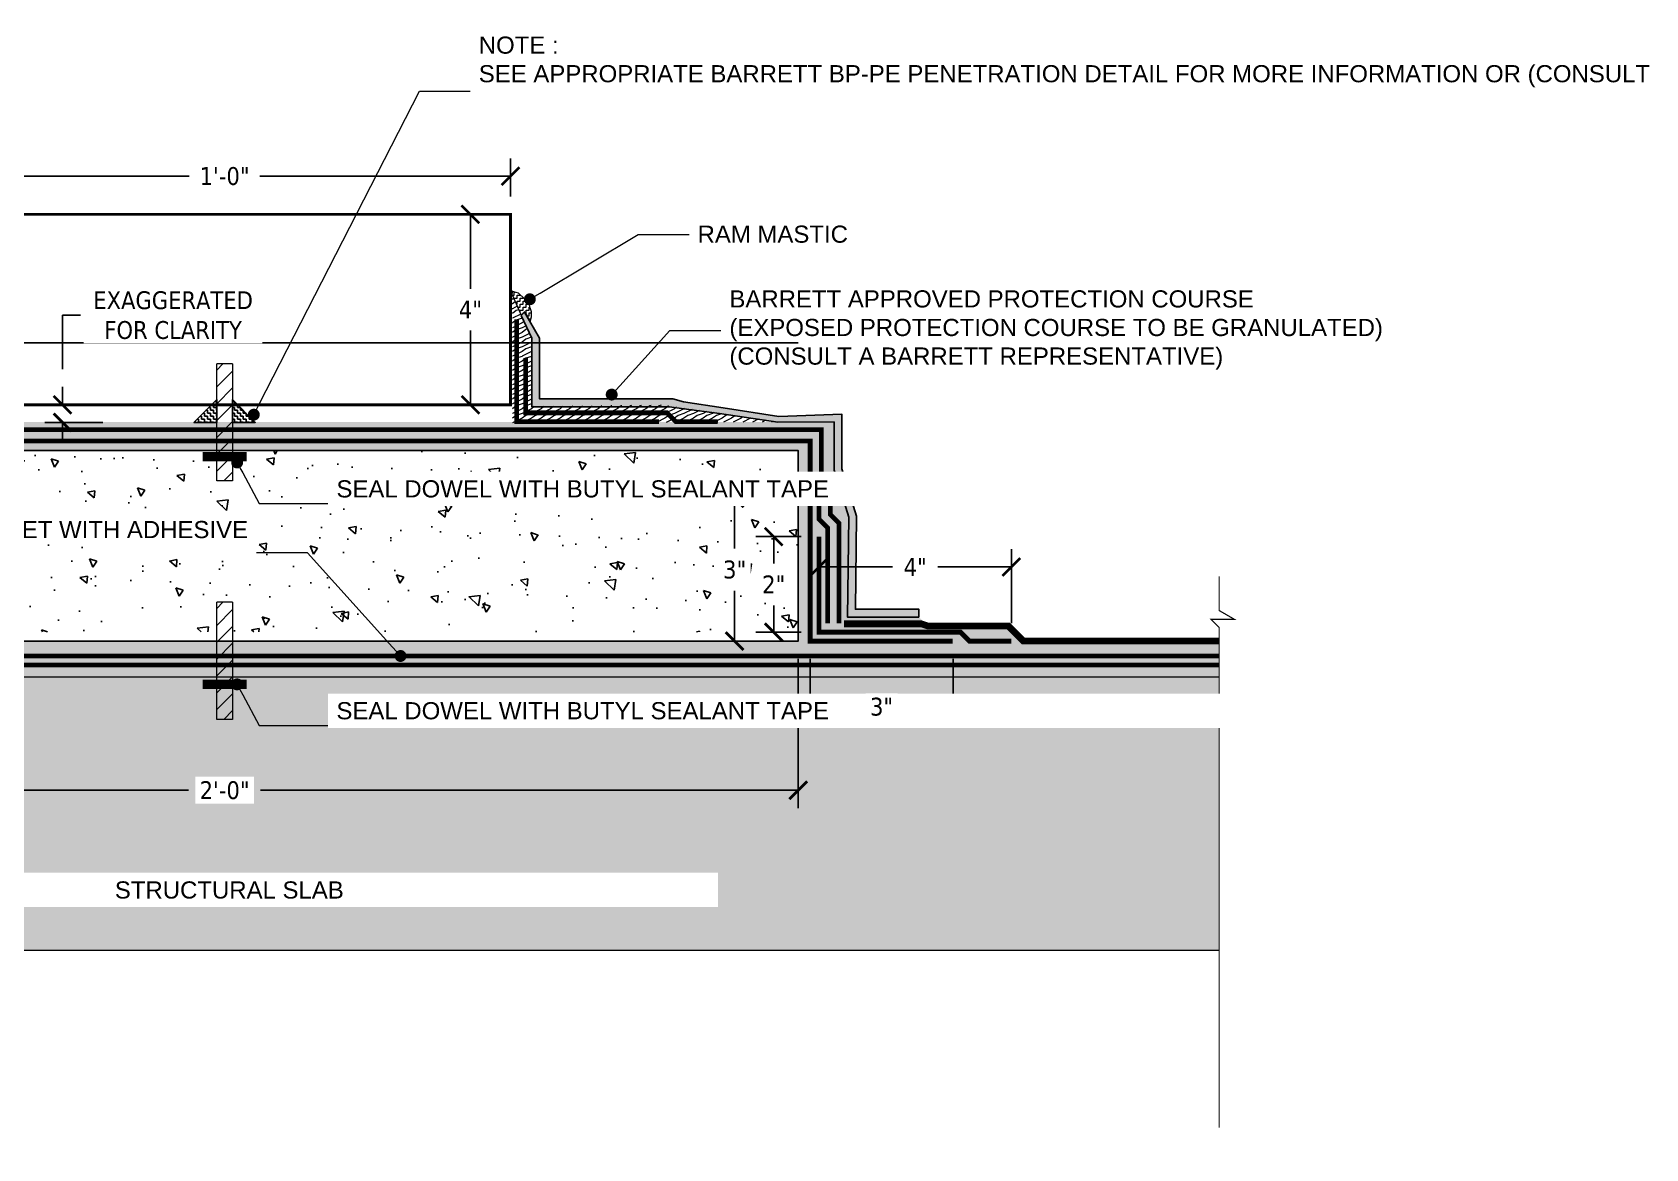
# Model space of a CAD drawing. Header units: inches. Extents: x 0 to 1042, y 0 to 126.
# Drawn here: x 385.27 to 419.14, y 101.81 to 125.25 of the extents above; entities that cross this region are included whole.
import ezdxf
from ezdxf import colors
from ezdxf.entities.mleader import LeaderData, LeaderLine
from ezdxf.math import Vec2, Vec3

# ---------------------------------------------------------------- set-up
doc = ezdxf.new("R2010")
doc.units = ezdxf.units.IN
doc.header["$MEASUREMENT"] = 0
doc.linetypes.add('Dashed - Dense', pattern=[0.8, 0.5, -0.3])
doc.layers.get('Defpoints').update_dxf_attribs({"color": 103})
for name, color, linetype, lineweight in [('BP Mastic', 191, 'Continuous', 0), ('BP Others', 190, 'Continuous', 0), ('BP Primer', 2, 'Continuous', 0), ('BP Text', 20, 'Continuous', 0), ('Dimensions', 20, 'Continuous', 0), ('Others', 190, 'Continuous', 0), ('RAM Black Pearl Sheet', 165, 'Continuous', 0)]:
    doc.layers.add(name, color=color, linetype=linetype, lineweight=lineweight)
doc.layers.add('Fastener', color=94, linetype='Continuous')
doc.layers.add('Protection Course', color=7, linetype='Dashed - Dense', lineweight=0, true_color=0x216123)
doc.styles.add('Annotative', font='tahoma.ttf')
doc.styles.get("Standard").update_dxf_attribs({"font": 'ARIALN.TTF'})
doc.dimstyles.new('Annotative', dxfattribs={"dimscale": 0, "dimtxt": 0.09375, "dimasz": 0.09375, "dimexe": 0.09375, "dimexo": 0.09375, "dimgap": 0.0625, "dimtad": 0, "dimtih": 1, "dimtoh": 1, "dimlfac": -1, "dimzin": 3, "dimdsep": 46, "dimlunit": 4, "dimtxsty": 'Annotative', "dimblk": 'ARCHTICK', "dimcen": 0.09, "dimclrd": 256, "dimclre": 256, "dimclrt": 256, "dimadec": 0, "dimazin": 2, "dimtfac": 1, "dimtix": 1, "dimtofl": 0, "dimtmove": 1, "dimatfit": 1, "dimldrblk": 'CLOSEDBLANK', "dimfxl": 1, "dimtfill": 1, "dimtolj": 1, "dimtzin": 0, "dimarcsym": 0})
pattern_1 = [(140, (-1578.8174, 66.9656), (0.1568803, 1.7931505), [0.1875, -2.0625]), (85, (-1578.8174, 66.9656), (-1.8804803, -0.3468783), [0.15, -1.65]), (190.45144, (-1578.8044, 67.115), (-1.7236, 1.4462721), [0.1593505, -1.7528553]), (136.1842, (-1579.3174, 66.9656), (0.4137982, 2.6681033), [0.28125, -3.09375]), (186.63564, (-1579.283, 67.188), (-2.4352965, 2.336655), [0.239026, -2.6292844]), (81.18416, (-1579.3174, 66.9656), (-2.4352965, 2.336655), [0.225, -2.475]), (111, (-1579.1924, 67.2156), (1.0065472, 1.4922676), [0.1875, -2.0625]), (56, (-1579.1924, 67.2156), (-1.8128751, 0.6082883), [0.15, -1.65]), (161.45144, (-1579.1086, 67.34), (-0.8063279, 2.100556), [0.1593505, -1.7528553]), (127.5, (-1578.81745, 66.9656), (-0.83223463, 0.03039964), [0, -1.63, 0, -1.675, 0, -1.65625]), (97.5, (-1578.81745, 66.9656), (-0.98602928, 0.65767384), [0, -0.955, 0, -1.5925, 0, -0.63125]), (57.5, (-1578.81745, 66.4081), (0.05638718, 1.3345561), [0, -0.625, 0, -1.95, 0, -2.5875]), (47.5, (-1578.8174, 66.1581), (-0.25026246, 1.4579654), [0, -0.8125, 0, -1.295, 0, -1.8375])]
pattern_2 = [(90, (-79.051926, 51.50219), (-0.0625, 0.0625), [0.0625, -0.0625]), (180, (-79.051926, 51.56469), (-0.0625, -0.0625), [0.0625, -0.0625])]

# ---------------------------------------------------------------- blocks, each defined once
blk = doc.blocks.new('_Dot')
at = {"color": 0, "linetype": 'ByBlock', "lineweight": -2}
blk.add_line((-0.5, 0), (-1, 0), dxfattribs=at)
at = {"color": 0, "linetype": 'ByBlock', "const_width": 0.5}
blk.add_lwpolyline([(-0.25, 0, 1), (0.25, 0, 1)], format="xyb", close=True, dxfattribs=at)
blk = doc.blocks.new('_ArchTick')
at = {"color": 0, "linetype": 'ByBlock', "const_width": 0.15}
blk.add_lwpolyline([(-0.5, -0.5), (0.5, 0.5)], dxfattribs=at)
blk = doc.blocks.new('*D23')
at = {"layer": 'Defpoints', "color": 0, "transparency": 16777216}
for p in [(377.262, 112.469), (401.347, 112.469), (401.347, 109.337)]:
    blk.add_point(p, dxfattribs=at)
at = {"layer": 'Dimensions', "lineweight": -2, "transparency": 16777216}
for p, q in [((377.262, 112.094), (377.262, 108.962)), ((401.347, 112.094), (401.347, 108.962)), ((377.262, 109.337), (388.549, 109.337)), ((401.347, 109.337), (390.06, 109.337))]:
    blk.add_line(p, q, dxfattribs=at)
at = {"layer": 'Dimensions', "lineweight": -2, "transparency": 16777216, "xscale": 0.375, "yscale": 0.375, "zscale": 0.375, "rotation": 180}
blk.add_blockref('_ArchTick', (377.262, 109.337), dxfattribs=at)
at = {"layer": 'Dimensions', "lineweight": -2, "transparency": 16777216, "xscale": 0.375, "yscale": 0.375, "zscale": 0.375}
blk.add_blockref('_ArchTick', (401.347, 109.337), dxfattribs=at)
at = {"layer": 'Dimensions', "transparency": 16777216, "insert": (389.305, 109.337), "char_height": 0.375, "attachment_point": 5, "style": 'Annotative', "bg_fill": 3, "box_fill_scale": 1.25, "bg_fill_color": 256, "bg_fill_true_color": 13158600, "bg_fill_transparency": 0}
blk.add_mtext('\\A1;2\'-0"', dxfattribs=at)
blk = doc.blocks.new('_ClosedBlank')
at = {"color": 0, "linetype": 'ByBlock', "lineweight": -2}
for p, q in [((-1, 0.17), (0, 0)), ((-1, 0.17), (-1, -0.17)), ((0, 0), (-1, -0.17))]:
    blk.add_line(p, q, dxfattribs=at)
blk = doc.blocks.new('*D25')
at = {"layer": 'Defpoints', "color": 0, "transparency": 16777216}
for p in [(400.012, 115.469), (401.347, 115.469), (401.347, 112.469)]:
    blk.add_point(p, dxfattribs=at)
at = {"layer": 'Dimensions', "lineweight": -2, "transparency": 16777216}
for p, q in [((400.972, 115.469), (399.637, 115.469)), ((400.012, 115.469), (400.012, 114.415)), ((400.012, 112.469), (400.012, 113.524)), ((400.972, 112.469), (399.637, 112.469))]:
    blk.add_line(p, q, dxfattribs=at)
at = {"layer": 'Dimensions', "lineweight": -2, "transparency": 16777216, "xscale": 0.375, "yscale": 0.375, "zscale": 0.375}
for p, rotation in [((400.012, 115.469), 90), ((400.012, 112.469), 270)]:
    blk.add_blockref('_ArchTick', p, dxfattribs=dict(at, rotation=rotation))
at = {"layer": 'Dimensions', "transparency": 16777216, "insert": (400.012, 113.969), "char_height": 0.375, "attachment_point": 5, "style": 'Annotative', "bg_fill": 3, "box_fill_scale": 1.25, "bg_fill_color": 256, "bg_fill_true_color": 13158600, "bg_fill_transparency": 0}
blk.add_mtext('\\A1;3"', dxfattribs=at)
blk = doc.blocks.new('*D26')
at = {"layer": 'Defpoints', "color": 0, "transparency": 16777216}
for p in [(401.785, 114.663), (400.832, 112.657), (401.785, 112.657)]:
    blk.add_point(p, dxfattribs=at)
at = {"layer": 'Dimensions', "lineweight": -2, "transparency": 16777216}
for p, q in [((401.41, 114.663), (400.457, 114.663)), ((400.832, 114.663), (400.832, 114.102)), ((400.832, 112.657), (400.832, 113.219)), ((401.41, 112.657), (400.457, 112.657))]:
    blk.add_line(p, q, dxfattribs=at)
at = {"layer": 'Dimensions', "lineweight": -2, "transparency": 16777216, "xscale": 0.375, "yscale": 0.375, "zscale": 0.375}
for p, rotation in [((400.832, 114.663), 90), ((400.832, 112.657), 270)]:
    blk.add_blockref('_ArchTick', p, dxfattribs=dict(at, rotation=rotation))
at = {"layer": 'Dimensions', "transparency": 16777216, "insert": (400.832, 113.66), "char_height": 0.375, "attachment_point": 5, "style": 'Annotative', "bg_fill": 3, "box_fill_scale": 1.25, "bg_fill_color": 256, "bg_fill_true_color": 13158600, "bg_fill_transparency": 0}
blk.add_mtext('\\A1;2"', dxfattribs=at)
blk = doc.blocks.new('*D27')
at = {"layer": 'Defpoints', "color": 0, "transparency": 16777216}
for p in [(401.597, 112.469), (404.597, 112.469), (404.597, 111.09)]:
    blk.add_point(p, dxfattribs=at)
at = {"layer": 'Dimensions', "lineweight": -2, "transparency": 16777216}
for p, q in [((401.597, 112.094), (401.597, 110.715)), ((404.597, 112.094), (404.597, 110.715)), ((401.597, 111.09), (402.63, 111.09)), ((404.597, 111.09), (403.565, 111.09))]:
    blk.add_line(p, q, dxfattribs=at)
at = {"layer": 'Dimensions', "lineweight": -2, "transparency": 16777216, "xscale": 0.375, "yscale": 0.375, "zscale": 0.375, "rotation": 180}
blk.add_blockref('_ArchTick', (401.597, 111.09), dxfattribs=at)
at = {"layer": 'Dimensions', "lineweight": -2, "transparency": 16777216, "xscale": 0.375, "yscale": 0.375, "zscale": 0.375}
blk.add_blockref('_ArchTick', (404.597, 111.09), dxfattribs=at)
at = {"layer": 'Dimensions', "transparency": 16777216, "insert": (403.097, 111.09), "char_height": 0.375, "attachment_point": 5, "style": 'Annotative', "bg_fill": 3, "box_fill_scale": 1.25, "bg_fill_color": 256, "bg_fill_true_color": 13158600, "bg_fill_transparency": 0}
blk.add_mtext('\\A1;3"', dxfattribs=at)
blk = doc.blocks.new('*D28')
at = {"layer": 'Defpoints', "color": 0, "transparency": 16777216}
for p in [(405.821, 114.027), (401.785, 112.657), (405.821, 112.469)]:
    blk.add_point(p, dxfattribs=at)
at = {"layer": 'Dimensions', "lineweight": -2, "transparency": 16777216}
for p, q in [((401.785, 113.032), (401.785, 114.402)), ((405.821, 112.844), (405.821, 114.402)), ((401.785, 114.027), (403.328, 114.027)), ((405.821, 114.027), (404.278, 114.027))]:
    blk.add_line(p, q, dxfattribs=at)
at = {"layer": 'Dimensions', "lineweight": -2, "transparency": 16777216, "xscale": 0.375, "yscale": 0.375, "zscale": 0.375, "rotation": 180}
blk.add_blockref('_ArchTick', (401.785, 114.027), dxfattribs=at)
at = {"layer": 'Dimensions', "lineweight": -2, "transparency": 16777216, "xscale": 0.375, "yscale": 0.375, "zscale": 0.375}
blk.add_blockref('_ArchTick', (405.821, 114.027), dxfattribs=at)
at = {"layer": 'Dimensions', "transparency": 16777216, "insert": (403.803, 114.027), "char_height": 0.375, "attachment_point": 5, "style": 'Annotative', "bg_fill": 3, "box_fill_scale": 1.25, "bg_fill_color": 256, "bg_fill_true_color": 13158600, "bg_fill_transparency": 0}
blk.add_mtext('\\A1;4"', dxfattribs=at)
blk = doc.blocks.new('*D30')
at = {"layer": 'Defpoints', "color": 0, "transparency": 16777216}
for p in [(395.305, 122.23), (383.305, 121.43), (395.305, 121.43)]:
    blk.add_point(p, dxfattribs=at)
at = {"layer": 'Dimensions', "lineweight": -2, "transparency": 16777216}
for p, q in [((383.305, 121.805), (383.305, 122.605)), ((395.305, 121.805), (395.305, 122.605)), ((383.305, 122.23), (388.564, 122.23)), ((395.305, 122.23), (390.045, 122.23))]:
    blk.add_line(p, q, dxfattribs=at)
at = {"layer": 'Dimensions', "lineweight": -2, "transparency": 16777216, "xscale": 0.375, "yscale": 0.375, "zscale": 0.375, "rotation": 180}
blk.add_blockref('_ArchTick', (383.305, 122.23), dxfattribs=at)
at = {"layer": 'Dimensions', "lineweight": -2, "transparency": 16777216, "xscale": 0.375, "yscale": 0.375, "zscale": 0.375}
blk.add_blockref('_ArchTick', (395.305, 122.23), dxfattribs=at)
at = {"layer": 'Dimensions', "transparency": 16777216, "insert": (389.305, 122.23), "char_height": 0.375, "attachment_point": 5, "style": 'Annotative', "bg_fill": 3, "box_fill_scale": 1.25, "bg_fill_color": 256, "bg_fill_true_color": 13158600, "bg_fill_transparency": 0}
blk.add_mtext('\\A1;1\'-0"', dxfattribs=at)
blk = doc.blocks.new('*D31')
at = {"layer": 'Defpoints', "color": 0, "transparency": 16777216}
for p in [(395.305, 121.43), (394.465, 117.43), (395.305, 117.43)]:
    blk.add_point(p, dxfattribs=at)
at = {"layer": 'Dimensions', "lineweight": -2, "transparency": 16777216}
for p, q in [((394.93, 121.43), (394.09, 121.43)), ((394.465, 121.43), (394.465, 119.867)), ((394.465, 117.43), (394.465, 118.992)), ((394.93, 117.43), (394.09, 117.43))]:
    blk.add_line(p, q, dxfattribs=at)
at = {"layer": 'Dimensions', "lineweight": -2, "transparency": 16777216, "xscale": 0.375, "yscale": 0.375, "zscale": 0.375}
for p, rotation in [((394.465, 121.43), 90), ((394.465, 117.43), 270)]:
    blk.add_blockref('_ArchTick', p, dxfattribs=dict(at, rotation=rotation))
at = {"layer": 'Dimensions', "transparency": 16777216, "insert": (394.465, 119.43), "char_height": 0.375, "attachment_point": 5, "style": 'Annotative', "bg_fill": 3, "box_fill_scale": 1.25, "bg_fill_color": 256, "bg_fill_true_color": 13158600, "bg_fill_transparency": 0}
blk.add_mtext('\\A1;4"', dxfattribs=at)
blk = doc.blocks.new('*D32')
at = {"layer": 'Defpoints', "color": 0, "transparency": 16777216}
for p in [(385.903, 117.43), (387.122, 117.43), (387.122, 117.062)]:
    blk.add_point(p, dxfattribs=at)
at = {"layer": 'Dimensions', "lineweight": -2, "transparency": 16777216}
for p, q in [((386.278, 119.31), (385.903, 119.31)), ((385.903, 119.31), (385.903, 118.18)), ((385.903, 117.43), (385.903, 117.805)), ((386.747, 117.43), (385.528, 117.43)), ((386.747, 117.062), (385.528, 117.062)), ((385.903, 117.062), (385.903, 116.687))]:
    blk.add_line(p, q, dxfattribs=at)
at = {"layer": 'Dimensions', "lineweight": -2, "transparency": 16777216, "xscale": 0.375, "yscale": 0.375, "zscale": 0.375}
for p, rotation in [((385.903, 117.43), 270), ((385.903, 117.062), 90)]:
    blk.add_blockref('_ArchTick', p, dxfattribs=dict(at, rotation=rotation))
at = {"layer": 'Dimensions', "transparency": 16777216, "insert": (388.224, 119.31), "char_height": 0.375, "width": 3.56242, "attachment_point": 5, "style": 'Annotative', "bg_fill": 3, "box_fill_scale": 1.25, "bg_fill_color": 256, "bg_fill_true_color": 13158600, "bg_fill_transparency": 0}
blk.add_mtext('\\A1;EXAGGERATED FOR CLARITY', dxfattribs=at)

msp = doc.modelspace()

# ---------------------------------------------------------------- hatches: boundary and pattern name
at = {"layer": 'BP Others', "linetype": 'Continuous', "lineweight": -2}
h = msp.add_hatch(dxfattribs=at)
h.set_pattern_fill('AR-CONC', color=256, scale=0.25, angle=90, style=0)
h.set_pattern_definition(pattern_1)
h.paths.add_polyline_path([(401.347, 116.469), (377.262, 116.469), (377.262, 112.663), (379.918, 112.663), (379.918, 113.286), (380.25, 113.286), (380.25, 112.663), (401.347, 112.663)])
h = msp.add_hatch(dxfattribs=at)
h.set_pattern_fill('AR-CONC', color=256, scale=0.25, angle=90, style=0)
h.set_pattern_definition(pattern_1)
h.paths.add_polyline_path([(377.145, 107.868), (382.945, 107.868), (382.945, 108.468), (377.145, 108.468)], flags=16)
h.paths.add_polyline_path([(410.184, 105.975), (410.184, 111.719), (380.25, 111.719), (380.25, 110.827), (379.918, 110.827), (379.918, 111.719), (368.425, 111.719), (368.425, 105.975)])
at = {"layer": 'BP Primer'}
h = msp.add_hatch(dxfattribs=at)
h.set_pattern_fill('WOOD6', color=6, scale=0.2, pattern_type=2)
h.set_pattern_definition([(216.8699, (-78.971926, 51.80806), (0.5999999836, 0.4000000247), [0.1, -0.9]), (206.5651, (-78.85193, 51.74806), (-0.199999832, -0.200000262), [0.2236068, -0.2236068]), (198.4349, (-78.851926, 51.64806), (-0.400000087, -0.199999681), [0.1264912, -0.5059644])])
h.paths.add_polyline_path([(400.916, 117.069), (398.527, 117.422), (395.752, 117.391), (395.752, 118.835), (395.345, 119.72), (395.347, 117.049)])
h = msp.add_hatch(dxfattribs=at)
h.set_pattern_fill('WOOD6', color=6, scale=0.2, pattern_type=2)
h.set_pattern_definition([(216.8699, (-1578.73745, 127.165605), (0.5999999836, 0.40000002465), [0.1, -0.9]), (206.5651, (-1578.61745, 127.105605), (-0.1999998316, -0.200000262), [0.2236068, -0.2236068]), (198.4349, (-1578.61745, 127.005605), (-0.400000087, -0.1999996806), [0.1264912, -0.5059644])])
h.paths.add_polyline_path([(376.191, 112.969), (374.726, 112.969), (374.538, 112.782), (372.602, 112.782), (372.29, 112.469), (368.425, 112.469), (368.425, 111.719), (410.184, 111.719), (410.184, 112.469), (406.027, 112.469), (405.714, 112.782), (404.071, 112.782), (403.883, 112.969), (402.379, 112.969), (402.414, 115.017), (402.098, 116.062), (402.098, 117.068), (376.492, 117.068), (376.49, 116.006), (376.223, 115.047)])
h.paths.add_polyline_path([(377.262, 116.469), (401.347, 116.469), (401.347, 112.469), (377.262, 112.469)], flags=16)
at = {"layer": 'Fastener'}
h = msp.add_hatch(dxfattribs=at)
h.set_pattern_fill('ZIGZAG', color=3, scale=0.5, angle=90)
h.set_pattern_definition(pattern_2)
h.paths.add_polyline_path([(389.139, 117.54), (388.662, 117.062), (389.139, 117.062)])
h = msp.add_hatch(dxfattribs=at)
h.set_pattern_fill('ZIGZAG', color=3, scale=0.5, angle=90)
h.set_pattern_definition(pattern_2)
h.paths.add_polyline_path([(389.47, 117.54), (389.948, 117.062), (389.47, 117.062)])
at = {"layer": 'Others'}
h = msp.add_hatch(dxfattribs=at)
h.set_pattern_fill('ANSI31', color=256, scale=2)
h.set_pattern_definition([(45, (326.8222, 101.80488), (-0.1767767, 0.1767767), [])])
h.paths.add_polyline_path([(389.47, 118.292), (389.139, 118.292), (389.139, 115.833), (389.47, 115.833)])
h = msp.add_hatch(dxfattribs=at)
h.set_pattern_fill('ANSI31', color=256, scale=2)
h.set_pattern_definition([(45, (326.8222, 96.79888), (-0.1767767, 0.1767767), [])])
h.paths.add_polyline_path([(389.47, 113.286), (389.139, 113.286), (389.139, 110.827), (389.47, 110.827)])
at = {"layer": 'Protection Course'}
h = msp.add_hatch(dxfattribs=at)
h.set_pattern_fill('ZIGZAG', color=256, scale=0.5)
h.set_pattern_definition([(0, (-79.051926, 51.60806), (0.0625, 0.0625), [0.0625, -0.0625]), (90, (-78.989426, 51.60806), (-0.0625, 0.0625), [0.0625, -0.0625])])
h.paths.add_polyline_path([(395.718, 119.174), (395.745, 119.274), (395.745, 119.38), (395.721, 119.469), (395.699, 119.553), (395.598, 119.653), (395.475, 119.776), (395.375, 119.803), (395.339, 119.813), (395.337, 119.723), (395.349, 119.723), (395.534, 119.313), (395.607, 119.386)])

# ---------------------------------------------------------------- linework, layer by layer
at = {"const_width": 0.025}
msp.add_lwpolyline([(410.184, 113.827), (410.184, 113.111), (410.504, 112.926), (410.013, 112.926), (410.184, 112.755), (410.184, 102.251)], dxfattribs=at)
at = {"layer": 'BP Mastic', "const_width": 0.2}
for points in [[(388.844, 116.342), (389.765, 116.342)], [(388.844, 111.561), (389.765, 111.561)]]:
    msp.add_lwpolyline(points, dxfattribs=at)
at = {"layer": 'Defpoints'}
msp.add_lwpolyline([(377.262, 118.73), (401.347, 118.73)], dxfattribs=at)
at = {"layer": 'Defpoints', "color": 6}
msp.add_lwpolyline([(399.659, 117.074), (398.779, 117.074), (398.592, 117.262), (395.623, 117.262), (395.623, 118.416)], dxfattribs=at)
at = {"layer": 'Defpoints'}
msp.add_lwpolyline([(377.262, 116.469), (401.347, 116.469), (401.347, 112.469), (377.262, 112.469)], close=True, dxfattribs=at)
at = {"layer": 'Fastener'}
for points in [[(389.139, 117.54), (388.662, 117.062), (389.139, 117.062), (389.139, 117.54)], [(389.47, 117.54), (389.948, 117.062), (389.47, 117.062), (389.47, 117.54)]]:
    msp.add_lwpolyline(points, dxfattribs=at)
at = {"layer": 'Others'}
for p, q in [((389.139, 115.833), (389.139, 118.292)), ((389.47, 118.292), (389.139, 118.292)), ((377.262, 116.469), (401.347, 116.469)), ((401.347, 112.469), (401.347, 116.469)), ((389.47, 115.833), (389.139, 115.833)), ((389.139, 110.827), (389.139, 113.286)), ((389.47, 113.286), (389.139, 113.286)), ((389.47, 110.827), (389.139, 110.827))]:
    msp.add_line(p, q, dxfattribs=at)
at = {"layer": 'Others', "const_width": 0.06}
msp.add_lwpolyline([(395.305, 117.43), (383.305, 117.43), (383.305, 121.43), (395.305, 121.43)], close=True, dxfattribs=at)
at = {"layer": 'Others'}
for points in [[(389.47, 118.292), (389.47, 115.833)], [(389.47, 113.286), (389.47, 110.827)], [(380.25, 112.469), (401.347, 112.469)], [(368.425, 111.719), (410.184, 111.719)], [(410.184, 105.975), (368.425, 105.975)]]:
    msp.add_lwpolyline(points, dxfattribs=at)
at = {"layer": 'Protection Course'}
msp.add_lwpolyline([(395.718, 119.174), (395.745, 119.274), (395.745, 119.38), (395.721, 119.469), (395.699, 119.553), (395.598, 119.653), (395.475, 119.776), (395.375, 119.803), (395.339, 119.813), (395.337, 119.723), (395.349, 119.723), (395.534, 119.313), (395.607, 119.386)], close=True, dxfattribs=at)
at = {"layer": 'RAM Black Pearl Sheet', "const_width": 0.1}
for points in [[(398.425, 117.074), (395.435, 117.074), (395.435, 119.222)], [(399.659, 117.074), (398.779, 117.074), (398.592, 117.262), (395.623, 117.262), (395.623, 118.416)], [(404.587, 112.469), (401.597, 112.469), (401.597, 115.469)], [(405.821, 112.469), (404.941, 112.469), (404.754, 112.657), (401.785, 112.657), (401.785, 114.663)], [(368.425, 112.157), (410.184, 112.157)], [(368.425, 111.969), (410.184, 111.969)]]:
    msp.add_lwpolyline(points, dxfattribs=at)

# ---------------------------------------------------------------- leaders
at = {"layer": 'BP Text'}
ml = msp.add_multileader_mtext('Standard', dxfattribs=at)
ml.set_content('{\\fArial|b0|i0|c0|p34;BARRETT APPROVED PROTECTION COURSE \\P(EXPOSED PROTECTION COURSE TO BE GRANULATED)\\P(CONSULT A BARRETT REPRESENTATIVE)}', color=256)
ml.set_leader_properties(color=256, lineweight=0)
ml.set_arrow_properties(name='DOT')
ml.build(insert=Vec2(0, 0))
ml.multileader.update_dxf_attribs({"text_left_attachment_type": 2, "text_right_attachment_type": 2, "dogleg_length": 0.36, "arrow_head_size": 0.25, "scale": 4})
ctx = ml.context
ctx.base_point, ctx.scale, ctx.char_height, ctx.arrow_head_size, ctx.landing_gap_size, ctx.plane_origin = Vec3(399.722, 118.992), 4, 0.36, 0.25, 0.18, Vec3(355.34, 162.421)
ctx.left_attachment, ctx.right_attachment = 2, 2
notes = []
notes.append((ctx, [(0, (1, 1, 0), (398.654, 118.992), (1, 0), 1.068, [(0, [(397.431, 117.645)], 0, [])])]))
ctx.mtext.insert, ctx.mtext.width, ctx.mtext.flow_direction = Vec3(399.902, 119.834), 13.72856, 5
for ctx, leaders in notes:
    for number, flags, end, landing, length, lines in leaders:
        leader = LeaderData()
        leader.index, (leader.has_last_leader_line, leader.has_dogleg_vector, leader.attachment_direction) = number, flags
        leader.last_leader_point, leader.dogleg_vector, leader.dogleg_length = Vec3(end), Vec3(landing), length
        for number, points, colour, breaks in lines:
            line = LeaderLine()
            line.index, line.vertices, line.color, line.breaks = number, Vec3.list(points), colors.encode_raw_color(colour), breaks
            leader.lines.append(line)
        ctx.leaders.append(leader)

# ---------------------------------------------------------------- next in the draw order: dimensions: what is measured, and where the dimension line sits
at = {"layer": 'Dimensions'}
dim = msp.add_linear_dim(base=(401.3473, 109.3371), p1=(377.2618, 112.4694), p2=(401.3473, 112.4694), dimstyle='Annotative', dxfattribs=at)
dim.commit()
dim.dimension.update_dxf_attribs({"geometry": '*D23', "text_midpoint": (389.3045, 109.3371)})

# ---------------------------------------------------------------- next in the draw order: leaders
at = {"layer": 'BP Text'}
ml = msp.add_multileader_mtext('Standard', dxfattribs=at)
ml.set_content('\\A1;{\\fArial|b0|i0|c0|p34;STRUCTURAL SLAB}', color=256)
ml.set_leader_properties(color=256, lineweight=0)
ml.set_arrow_properties(name='DOT')
ml.build(insert=Vec2(0, 0))
ml.multileader.update_dxf_attribs({"text_left_attachment_type": 2, "text_right_attachment_type": 2, "dogleg_length": 0.36, "arrow_head_size": 0.25, "scale": 4})
ctx = ml.context
ctx.base_point, ctx.scale, ctx.char_height, ctx.arrow_head_size, ctx.landing_gap_size, ctx.plane_origin = Vec3(386.845, 107.238), 4, 0.36, 0.25, 0.18, Vec3(391.158, 111.997)
ctx.left_attachment, ctx.right_attachment, ctx.text_align_type = 2, 2, 1
notes = []
notes.append((ctx, [(0, (0, 0, 0), (0, 0), (1, 0), 1, [])]))
ctx.mtext.insert, ctx.mtext.width, ctx.mtext.defined_height, ctx.mtext.alignment, ctx.mtext.flow_direction = Vec3(389.404, 107.425), 5.04012, 0.468, 2, 5
ctx.mtext.has_bg_fill, ctx.mtext.bg_color, ctx.mtext.bg_scale_factor, ctx.mtext.bg_transparency, ctx.mtext.use_window_bg_color = 1, -1027028792, 1.5, 0, 1
for ctx, leaders in notes:
    for number, flags, end, landing, length, lines in leaders:
        leader = LeaderData()
        leader.index, (leader.has_last_leader_line, leader.has_dogleg_vector, leader.attachment_direction) = number, flags
        leader.last_leader_point, leader.dogleg_vector, leader.dogleg_length = Vec3(end), Vec3(landing), length
        for number, points, colour, breaks in lines:
            line = LeaderLine()
            line.index, line.vertices, line.color, line.breaks = number, Vec3.list(points), colors.encode_raw_color(colour), breaks
            leader.lines.append(line)
        ctx.leaders.append(leader)

# ---------------------------------------------------------------- next in the draw order: dimensions: what is measured, and where the dimension line sits
at = {"layer": 'Dimensions'}
dim = msp.add_linear_dim(base=(400.012, 115.469), p1=(401.347, 112.469), p2=(401.347, 115.469), angle=90, dimstyle='Annotative', dxfattribs=at)
dim.commit()
dim.dimension.update_dxf_attribs({"geometry": '*D25', "text_midpoint": (400.012, 113.969)})

# ---------------------------------------------------------------- next in the draw order: dimensions: what is measured, and where the dimension line sits
dim = msp.add_linear_dim(base=(400.832, 112.657), p1=(401.785, 114.663), p2=(401.785, 112.657), angle=90, dimstyle='Annotative', dxfattribs=at)
dim.commit()
dim.dimension.update_dxf_attribs({"geometry": '*D26', "text_midpoint": (400.832, 113.66)})

# ---------------------------------------------------------------- next in the draw order: dimensions: what is measured, and where the dimension line sits
dim = msp.add_linear_dim(base=(404.597, 111.09), p1=(401.597, 112.469), p2=(404.597, 112.469), dimstyle='Annotative', dxfattribs=at)
dim.commit()
dim.dimension.update_dxf_attribs({"geometry": '*D27', "text_midpoint": (403.097, 111.09)})

# ---------------------------------------------------------------- next in the draw order: dimensions: what is measured, and where the dimension line sits
dim = msp.add_linear_dim(base=(405.821, 114.027), p1=(401.785, 112.657), p2=(405.821, 112.469), dimstyle='Annotative', dxfattribs=at)
dim.commit()
dim.dimension.update_dxf_attribs({"geometry": '*D28', "text_midpoint": (403.803, 114.027)})

# ---------------------------------------------------------------- next in the draw order: leaders
at = {"layer": 'BP Text'}
ml = msp.add_multileader_mtext('Standard', dxfattribs=at)
ml.set_content('{\\fArial|b0|i0|c0|p34;SEAL DOWEL WITH BUTYL SEALANT TAPE}', color=256)
ml.set_leader_properties(color=256, lineweight=0)
ml.set_arrow_properties(name='DOT')
ml.build(insert=Vec2(0, 0))
ml.multileader.update_dxf_attribs({"text_left_attachment_type": 2, "text_right_attachment_type": 2, "dogleg_length": 0.36, "arrow_head_size": 0.25, "scale": 4})
ctx = ml.context
ctx.base_point, ctx.scale, ctx.char_height, ctx.arrow_head_size, ctx.landing_gap_size, ctx.plane_origin = Vec3(391.473, 110.699), 4, 0.36, 0.25, 0.18, Vec3(342.133, 157)
ctx.left_attachment, ctx.right_attachment = 2, 2
notes = []
notes.append((ctx, [(0, (1, 1, 0), (390.033, 110.699), (1, 0), 1.44, [(0, [(389.568, 111.561)], 0, [])])]))
ctx.mtext.insert, ctx.mtext.width, ctx.mtext.flow_direction = Vec3(391.653, 111.188), 6.57713, 5
ctx.mtext.has_bg_fill, ctx.mtext.bg_color, ctx.mtext.bg_scale_factor, ctx.mtext.bg_transparency, ctx.mtext.use_window_bg_color = 1, -1027028792, 1.5, 0, 1
for ctx, leaders in notes:
    for number, flags, end, landing, length, lines in leaders:
        leader = LeaderData()
        leader.index, (leader.has_last_leader_line, leader.has_dogleg_vector, leader.attachment_direction) = number, flags
        leader.last_leader_point, leader.dogleg_vector, leader.dogleg_length = Vec3(end), Vec3(landing), length
        for number, points, colour, breaks in lines:
            line = LeaderLine()
            line.index, line.vertices, line.color, line.breaks = number, Vec3.list(points), colors.encode_raw_color(colour), breaks
            leader.lines.append(line)
        ctx.leaders.append(leader)

# ---------------------------------------------------------------- next in the draw order: hatches: boundary and pattern name
at = {"layer": 'Protection Course'}
h = msp.add_hatch(dxfattribs=at)
h.set_pattern_fill('GRAVEL', color=256, scale=0.3, angle=180)
h.set_pattern_definition([(48.0127875, (-79.267926, 51.308061), (2.4, 2.7), [0.0403608, -3.99572641]), (4.9697407, (-79.240926, 51.338061), (-3.6, -0.3), [0.0692604, -6.85677743]), (312.510447, (-79.171926, 51.344061), (-3, 3.3), [0.0488364, -4.83480978]), (87.273689, (-79.054926, 51.419061), (-0.3, -6), [0.0630714, -6.24406741]), (112.8336542, (-79.051926, 51.482061), (1.5, -3.6), [0.0618465, -6.12281194]), (177.273689, (-79.075926, 51.539061), (6, -0.3), [0.0630714, -6.24406741]), (217.6942405, (-79.138926, 51.542061), (3.9, 3), [0.0834087, -8.25745456]), (252.2553284, (-79.204926, 51.491061), (-2.1, -6.6), [0.0787464, -7.79589645]), (301.4295656, (-79.228926, 51.416061), (2.4, -3.9), [0.063285, -6.26522193]), (355.2363583, (-79.195926, 51.362061), (-3.3, 0.3), [0.0722496, -3.54022877]), (42.3974378, (-79.123926, 51.3560615), (3.6, 3.3), [0.0934344, -9.2500125]), (318.814075, (-79.351926, 51.422061), (2.1, -1.8), [0.0318903, -3.15715344]), (351.4692344, (-79.327926, 51.401061), (-3.9, 0.6), [0.0606711, -6.00645342]), (45, (-79.26793, 51.39206), (7e-17, 0.3), [0.0424263, -0.38183777]), (23.1985905, (-79.246926, 51.35606), (-1.5, -0.6), [0.0228474, -2.26188453]), (111.80141, (-79.225926, 51.36506), (0.3, -0.9), [0.0323109, -1.58323854]), (210.963757, (-79.237926, 51.39506), (-0.9, -0.6), [0.0524787, -1.69680687]), (341.565051, (-79.28293, 51.36806), (-0.6, 0.3), [0.0379473, -0.910736]), (196.3895403, (-79.051926, 51.365061), (-3, -0.9), [0.05316, -5.26285354]), (250.346176, (-79.102926, 51.350061), (1.2, 3.3), [0.0445983, -4.41522232]), (113.1985905, (-79.282926, 51.30806), (0.6, -1.5), [0.0456945, -2.23903743]), (163.6104597, (-79.300926, 51.350061), (3, -0.9), [0.05316, -5.26285354]), (159.443955, (-79.051926, 51.55106), (1.5, -0.6), [0.051264, -2.51193712]), (114.7751406, (-79.099926, 51.569061), (1.5, -3.3), [0.0429534, -4.25239292]), (246.8014095, (-79.285926, 51.60806), (-0.6, -1.5), [0.0456945, -2.23903743]), (197.3540246, (-79.303926, 51.566061), (3.9, 1.2), [0.0502893, -4.97862708]), (249.443955, (-79.138926, 51.60806), (0.6, 1.5), [0.025632, -2.53756912]), (281.309932, (-79.267926, 51.60806), (0.3, -1.2), [0.015297, -1.51440885]), (345.963757, (-79.264926, 51.59306), (-0.9, 0.3), [0.0618465, -1.17508519]), (6.009006, (-79.204926, 51.578061), (-3, -0.3), [0.057315, -5.67417695]), (123.690068, (-79.23793, 51.42206), (0.3, -0.6), [0.0432666, -1.03839878]), (173.1572266, (-79.261926, 51.458061), (-5.1, 0.6), [0.0755382, -7.47826879]), (240.945396, (-79.336926, 51.467061), (1.2, 2.1), [0.0308868, -3.05780224]), (270, (-79.35193, 51.44006), (0.3, -0.3), [0.018, -0.282]), (300.256437, (-79.198926, 51.569061), (-1.2, 2.1), [0.0416772, -4.126056]), (228.0127875, (-79.177926, 51.533061), (-2.4, -2.7), [0.0807216, -3.95536561]), (180, (-79.23193, 51.47306), (-0.3, -0.3), [0.078, -0.222]), (145.3048465, (-79.309926, 51.473061), (-3, 2.1), [0.0474342, -4.69598229]), (74.054604, (-79.348926, 51.50006), (0.3, 1.2), [0.0436806, -2.14035237]), (27.6459754, (-79.336926, 51.542061), (5.7, 3), [0.0711195, -7.04084225]), (355.4260787, (-79.273926, 51.575061), (3.9, -0.3), [0.0752397, -7.44872202])])
h.paths.add_polyline_path([(403.88, 112.975), (403.88, 113.139), (402.548, 113.139), (402.571, 115.093), (402.264, 116.086), (402.262, 117.235), (400.938, 117.185), (399.772, 117.368), (398.935, 117.496), (398.714, 117.555), (395.916, 117.555), (395.916, 118.83), (395.602, 119.374), (395.534, 119.306), (395.752, 118.83), (395.752, 117.391), (398.645, 117.391), (398.944, 117.349), (399.695, 117.25), (400.922, 117.069), (402.098, 117.07), (402.099, 116.061), (402.406, 115.069), (402.381, 112.975)])

# ---------------------------------------------------------------- next in the draw order: linework, layer by layer
at = {"layer": 'Fastener'}
msp.add_lwpolyline([(403.88, 112.975), (403.88, 113.139), (402.548, 113.139), (402.571, 115.093), (402.264, 116.086), (402.262, 117.235), (400.938, 117.185), (399.772, 117.368), (398.935, 117.496), (398.714, 117.555), (395.916, 117.555), (395.916, 118.83), (395.602, 119.374), (395.534, 119.306), (395.752, 118.83), (395.752, 117.391), (398.645, 117.391), (398.944, 117.349), (399.695, 117.25), (400.922, 117.069), (402.098, 117.07), (402.099, 116.061), (402.406, 115.069), (402.381, 112.975)], close=True, dxfattribs=at)
at = {"layer": 'Protection Course', "linetype": 'ByBlock', "ltscale": 0.2, "const_width": 0.141}
msp.add_lwpolyline([(410.184, 112.473), (406.071, 112.473), (405.758, 112.786), (404.069, 112.786), (403.93, 112.832), (402.309, 112.832)], dxfattribs=at)
at = {"layer": 'RAM Black Pearl Sheet', "const_width": 0.1}
for points in [[(376.407, 112.845), (376.407, 114.948), (376.587, 115.129), (376.587, 115.645), (376.775, 115.833), (376.775, 116.907), (401.834, 116.907), (401.834, 115.833), (402.022, 115.645), (402.022, 115.129), (402.202, 114.948), (402.202, 112.845)], [(376.644, 112.845), (376.644, 114.85), (376.824, 115.03), (376.824, 115.547), (377.012, 115.735), (377.012, 116.67), (401.597, 116.67), (401.597, 115.735), (401.785, 115.547), (401.785, 115.03), (401.965, 114.85), (401.965, 112.845)]]:
    msp.add_lwpolyline(points, dxfattribs=at)

# ---------------------------------------------------------------- next in the draw order: leaders
at = {"layer": 'BP Text', "color": 190}
ml = msp.add_multileader_mtext('Standard', dxfattribs=at)
ml.set_content('{\\fArial|b0|i0|c0|p34;\\LNOTE\\l :\\PREQIRED/OPTIONAL INSULATION, FILTER FABRIC AND DRAINAGE MAT NOT SHOWN FOR CLARITY.\\P(CONSULT A BARRETT REPRESENTATIVE) }', color=190)
ml.set_leader_properties(color=256, lineweight=0)
ml.set_arrow_properties(name='DOT')
ml.build(insert=Vec2(0, 0))
ml.multileader.update_dxf_attribs({"text_left_attachment_type": 2, "text_right_attachment_type": 2, "dogleg_length": 0.36, "arrow_head_size": 0.25, "scale": 4})
ctx = ml.context
ctx.base_point, ctx.scale, ctx.char_height, ctx.arrow_head_size, ctx.landing_gap_size, ctx.plane_origin = Vec3(354.652, 109.339), 4, 0.36, 0.25, 0.18, Vec3(324.483, 131.839)
ctx.left_attachment, ctx.right_attachment = 2, 2
notes = []
notes.append((ctx, [(0, (0, 0, 0), (0, 0), (1, 0), 1, [])]))
ctx.mtext.insert, ctx.mtext.width, ctx.mtext.flow_direction = Vec3(354.832, 110.485), 12.539, 5
for ctx, leaders in notes:
    for number, flags, end, landing, length, lines in leaders:
        leader = LeaderData()
        leader.index, (leader.has_last_leader_line, leader.has_dogleg_vector, leader.attachment_direction) = number, flags
        leader.last_leader_point, leader.dogleg_vector, leader.dogleg_length = Vec3(end), Vec3(landing), length
        for number, points, colour, breaks in lines:
            line = LeaderLine()
            line.index, line.vertices, line.color, line.breaks = number, Vec3.list(points), colors.encode_raw_color(colour), breaks
            leader.lines.append(line)
        ctx.leaders.append(leader)

# ---------------------------------------------------------------- next in the draw order: leaders
ml = msp.add_multileader_mtext('Standard', dxfattribs=at)
ml.set_content('\\A1;{\\fArial|b0|i0|c0|p34;NOTE : \\PSEE APPROPRIATE BARRETT BP-PE PENETRATION DETAIL FOR MORE INFORMATION OR (CONSULT A BARRETT REPRESENTATIVE)}', color=190)
ml.set_leader_properties(color=256, lineweight=0)
ml.set_arrow_properties(name='DOT')
ml.build(insert=Vec2(0, 0))
ml.multileader.update_dxf_attribs({"has_text_frame": 1, "text_left_attachment_type": 2, "text_right_attachment_type": 2, "dogleg_length": 0.36, "arrow_head_size": 0.25, "scale": 4})
ctx = ml.context
ctx.base_point, ctx.scale, ctx.char_height, ctx.arrow_head_size, ctx.landing_gap_size, ctx.plane_origin = Vec3(394.461, 124.016), 4, 0.36, 0.25, 0.18, Vec3(320.83, 121.923)
ctx.left_attachment, ctx.right_attachment = 2, 2
notes = []
notes.append((ctx, [(0, (1, 1, 0), (393.393, 124.016), (1, 0), 1.068, [(0, [(389.918, 117.223)], 0, [])])]))
ctx.mtext.insert, ctx.mtext.width, ctx.mtext.flow_direction = Vec3(394.641, 125.162), 12.03166, 5
ctx.mtext.has_bg_fill, ctx.mtext.bg_color, ctx.mtext.bg_scale_factor, ctx.mtext.bg_transparency, ctx.mtext.use_window_bg_color = 1, -1073741824, 1.25, 0, 1
at = {"layer": 'BP Text'}
ml = msp.add_multileader_mtext('Standard', dxfattribs=at)
ml.set_content('\\A1;{\\fArial|b0|i0|c0|p34;(2) PLIES BLACK PEARL\\H0.7x;\\S ®^ ;\\fMS Shell Dlg 2|b0|i0|c0|p0;\\H0.95237x; \\fArial|b0|i0|c0|p34;\\H1.50002x;SHEETS UNDER WALL - DO NOT TOP COAT FINAL PLY OF SHEET WITH ADHESIVE}', color=256)
ml.set_leader_properties(color=256, lineweight=0)
ml.set_arrow_properties(name='DOT')
ml.build(insert=Vec2(0, 0))
ml.multileader.update_dxf_attribs({"text_left_attachment_type": 2, "text_right_attachment_type": 2, "dogleg_length": 0.36, "arrow_head_size": 0.25, "scale": 4})
ctx = ml.context
ctx.base_point, ctx.scale, ctx.char_height, ctx.arrow_head_size, ctx.landing_gap_size, ctx.plane_origin = Vec3(380.407, 114.322), 4, 0.36, 0.25, 0.18, Vec3(339.622, 126.412)
ctx.left_attachment, ctx.right_attachment, ctx.text_align_type = 2, 2, 2
notes.append((ctx, [(1, (1, 1, 0), (391.045, 114.322), (-1, 0), 1.068, [(0, [(392.999, 112.157)], 0, [])])]))
ctx.mtext.insert, ctx.mtext.width, ctx.mtext.alignment, ctx.mtext.flow_direction = Vec3(389.797, 115.114), 9.48568, 3, 5
ctx.mtext.has_bg_fill, ctx.mtext.bg_color, ctx.mtext.bg_scale_factor, ctx.mtext.bg_transparency, ctx.mtext.use_window_bg_color = 1, -1073741824, 1.25, 0, 1
for ctx, leaders in notes:
    for number, flags, end, landing, length, lines in leaders:
        leader = LeaderData()
        leader.index, (leader.has_last_leader_line, leader.has_dogleg_vector, leader.attachment_direction) = number, flags
        leader.last_leader_point, leader.dogleg_vector, leader.dogleg_length = Vec3(end), Vec3(landing), length
        for number, points, colour, breaks in lines:
            line = LeaderLine()
            line.index, line.vertices, line.color, line.breaks = number, Vec3.list(points), colors.encode_raw_color(colour), breaks
            leader.lines.append(line)
        ctx.leaders.append(leader)

# ---------------------------------------------------------------- next in the draw order: dimensions: what is measured, and where the dimension line sits
at = {"layer": 'Dimensions'}
dim = msp.add_linear_dim(base=(385.903, 117.43), p1=(387.122, 117.062), p2=(387.122, 117.43), angle=90, text='EXAGGERATED FOR CLARITY', dimstyle='Annotative', dxfattribs=at)
dim.commit()
dim.dimension.update_dxf_attribs({"geometry": '*D32', "text_midpoint": (386.331, 119.31), "dimtype": 160})

# ---------------------------------------------------------------- next in the draw order: leaders
at = {"layer": 'BP Text'}
ml = msp.add_multileader_mtext('Standard', dxfattribs=at)
ml.set_content('\\A1;{\\fArial|b0|i0|c0|p34;RAM MASTIC}', color=256)
ml.set_leader_properties(color=256, lineweight=0)
ml.set_arrow_properties(name='DOT')
ml.build(insert=Vec2(0, 0))
ml.multileader.update_dxf_attribs({"text_left_attachment_type": 2, "text_right_attachment_type": 2, "dogleg_length": 0.36, "arrow_head_size": 0.25, "scale": 4})
ctx = ml.context
ctx.base_point, ctx.scale, ctx.char_height, ctx.arrow_head_size, ctx.landing_gap_size, ctx.plane_origin = Vec3(399.054, 121.007), 4, 0.36, 0.25, 0.18, Vec3(325.717, 119.906)
ctx.left_attachment, ctx.right_attachment = 2, 2
notes = []
notes.append((ctx, [(0, (1, 1, 0), (397.986, 121.007), (1, 0), 1.068, [(0, [(395.713, 119.646)], 0, [])])]))
ctx.mtext.insert, ctx.mtext.flow_direction = Vec3(399.234, 121.193), 5
ctx.mtext.has_bg_fill, ctx.mtext.bg_color, ctx.mtext.bg_scale_factor, ctx.mtext.bg_transparency, ctx.mtext.use_window_bg_color = 1, -1073741824, 1.25, 0, 1
ml = msp.add_multileader_mtext('Standard', dxfattribs=at)
ml.set_content('{\\fArial|b0|i0|c0|p34;SEAL DOWEL WITH BUTYL SEALANT TAPE}', color=256)
ml.set_leader_properties(color=256, lineweight=0)
ml.set_arrow_properties(name='DOT')
ml.build(insert=Vec2(0, 0))
ml.multileader.update_dxf_attribs({"text_left_attachment_type": 2, "text_right_attachment_type": 2, "dogleg_length": 0.36, "arrow_head_size": 0.25, "scale": 4})
ctx = ml.context
ctx.base_point, ctx.scale, ctx.char_height, ctx.arrow_head_size, ctx.landing_gap_size, ctx.plane_origin = Vec3(391.473, 115.357), 4, 0.36, 0.25, 0.18, Vec3(342.133, 161.657)
ctx.left_attachment, ctx.right_attachment = 2, 2
notes.append((ctx, [(0, (1, 1, 0), (390.033, 115.357), (1, 0), 1.44, [(0, [(389.568, 116.219)], 0, [])])]))
ctx.mtext.insert, ctx.mtext.width, ctx.mtext.flow_direction = Vec3(391.653, 115.846), 6.57713, 5
ctx.mtext.has_bg_fill, ctx.mtext.bg_color, ctx.mtext.bg_scale_factor, ctx.mtext.bg_transparency, ctx.mtext.use_window_bg_color = 1, -1027028792, 1.5, 0, 1
for ctx, leaders in notes:
    for number, flags, end, landing, length, lines in leaders:
        leader = LeaderData()
        leader.index, (leader.has_last_leader_line, leader.has_dogleg_vector, leader.attachment_direction) = number, flags
        leader.last_leader_point, leader.dogleg_vector, leader.dogleg_length = Vec3(end), Vec3(landing), length
        for number, points, colour, breaks in lines:
            line = LeaderLine()
            line.index, line.vertices, line.color, line.breaks = number, Vec3.list(points), colors.encode_raw_color(colour), breaks
            leader.lines.append(line)
        ctx.leaders.append(leader)

# ---------------------------------------------------------------- next in the draw order: dimensions: what is measured, and where the dimension line sits
at = {"layer": 'Dimensions'}
dim = msp.add_linear_dim(base=(395.305, 122.23), p1=(383.305, 121.43), p2=(395.305, 121.43), dimstyle='Annotative', dxfattribs=at)
dim.commit()
dim.dimension.update_dxf_attribs({"geometry": '*D30', "text_midpoint": (389.305, 122.23)})

# ---------------------------------------------------------------- next in the draw order: dimensions: what is measured, and where the dimension line sits
dim = msp.add_linear_dim(base=(394.465, 117.43), p1=(395.305, 121.43), p2=(395.305, 117.43), angle=90, dimstyle='Annotative', dxfattribs=at)
dim.commit()
dim.dimension.update_dxf_attribs({"geometry": '*D31', "text_midpoint": (394.465, 119.43)})

doc.saveas('drawing.dxf')
